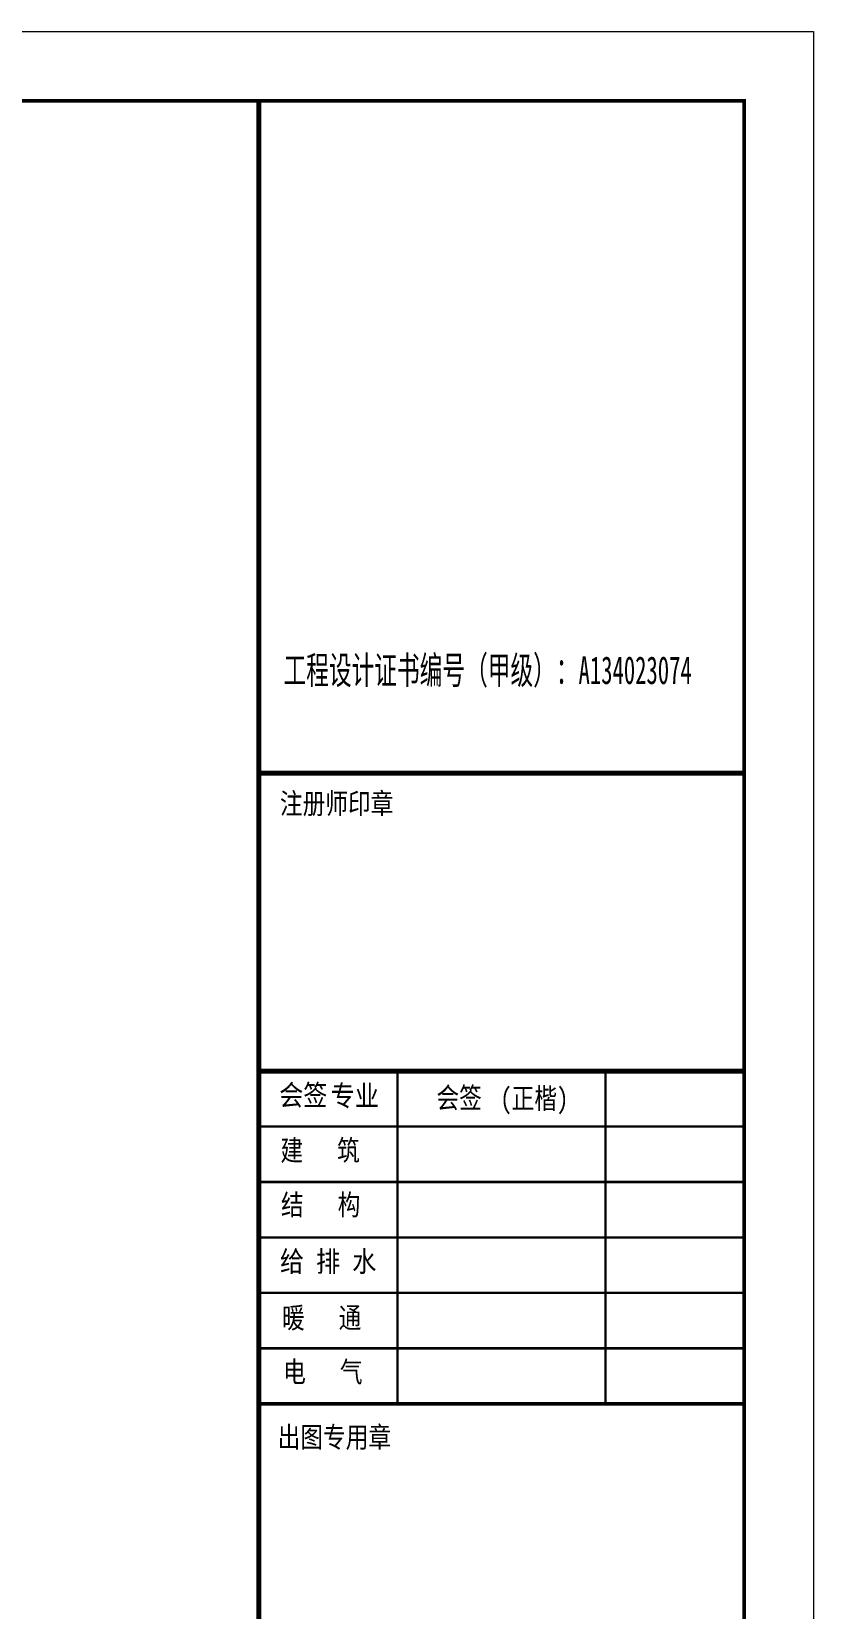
# Model space of a CAD drawing. Header units: millimetres. Extents: x 19781 to 898973, y -947928 to -267362.
# Drawn here: x 274150 to 291067, y -355842 to -321690 of the extents above; entities that cross this region are included whole.
import ezdxf

# ---------------------------------------------------------------- set-up
doc = ezdxf.new("R2010")
doc.units = ezdxf.units.MM
doc.header["$LTSCALE"] = 100
doc.layers.add('BORDER', color=7, linetype='Continuous', lineweight=18)
doc.layers.add('BZ_标准图框', color=7, linetype='Continuous', lineweight=18)
doc.styles.add('HT', font='', dxfattribs={"width": 0.8})
doc.styles.get('HT').set_extended_font_data('宋体')

msp = doc.modelspace()

# ---------------------------------------------------------------- linework, layer by layer
at = {"layer": 'BORDER'}
msp.add_lwpolyline([(157416.79, -384690.47), (157416.79, -321690.47), (291066.79, -321690.47), (291066.79, -384690.47)], close=True, dxfattribs=at)
msp.add_lwpolyline([(161166.79, -383190.47, 75, 75, 0), (161166.79, -323190.47, 75, 75, 0), (289566.79, -323190.47, 75, 75, 0), (289566.79, -383190.47, 75, 75, 0)], format="xyseb", close=True, dxfattribs=at)
at = {"layer": 'BZ_标准图框'}
for points in [[(279066.79, -383190.47, 105, 105, 0), (279066.79, -323190.47, 105, 105, 0)], [(279066.79, -337740.47, 105, 105, 0), (289566.79, -337740.47, 105, 105, 0)], [(279066.79, -344190.47, 105, 105, 0), (289566.79, -344190.47, 105, 105, 0)], [(282066.79, -344190.47, 52.5, 52.5, 0), (282066.79, -351390.47, 52.5, 52.5, 0)], [(286566.79, -344190.47, 52.5, 52.5, 0), (286566.79, -351390.47, 52.5, 52.5, 0)], [(289566.79, -345390.47, 52.5, 52.5, 0), (279066.79, -345390.47, 52.5, 52.5, 0)], [(289566.79, -346590.47, 52.5, 52.5, 0), (279066.79, -346590.47, 52.5, 52.5, 0)], [(289566.79, -347790.47, 52.5, 52.5, 0), (279066.79, -347790.47, 52.5, 52.5, 0)], [(289566.79, -348990.47, 52.5, 52.5, 0), (279066.79, -348990.47, 52.5, 52.5, 0)], [(289566.79, -350190.47, 52.5, 52.5, 0), (279066.79, -350190.47, 52.5, 52.5, 0)], [(289566.79, -351390.47, 75, 75, 0), (279066.79, -351390.47, 75, 75, 0)]]:
    msp.add_lwpolyline(points, format="xyseb", dxfattribs=at)

# ---------------------------------------------------------------- texts
at = {"layer": 'BZ_标准图框', "style": 'HT'}
for s, height, width, p in [('工程设计证书编号（甲级）：A134023074', 600, 0.6, (279601.38, -335812.68)), ('注册师印章', 450, 0.8, (279523.58, -338623.37)), ('会签', 450, 0.85, (279507.63, -344933.85)), ('专业', 450, 0.85, (280621.75, -344946.73)), ('会签', 450, 0.8, (282910.68, -344991.45)), ('(正楷)', 450, 0.8, (284291.89, -345005.46)), ('出图专用章', 450, 0.8, (279473.9, -352338.12))]:
    msp.add_text(s, height=height, dxfattribs=dict(at, width=width)).set_placement(p)
at = {"layer": 'BZ_标准图框', "char_height": 450, "attachment_point": 7, "style": 'HT'}
for s, insert, width in [('建   筑', (279533.66, -346178.14), 2619), ('结   构', (279546.61, -347355.89), 2589), ('{\\W0.85;给 排 水}', (279524.13, -348584.92), 3190.6875), ('暖   通', (279568.1, -349806.18), 2598), ('电   气', (279593.39, -350973.01), 2523)]:
    msp.add_mtext(s, dxfattribs=dict(at, insert=insert, width=width))

doc.saveas('drawing.dxf')
